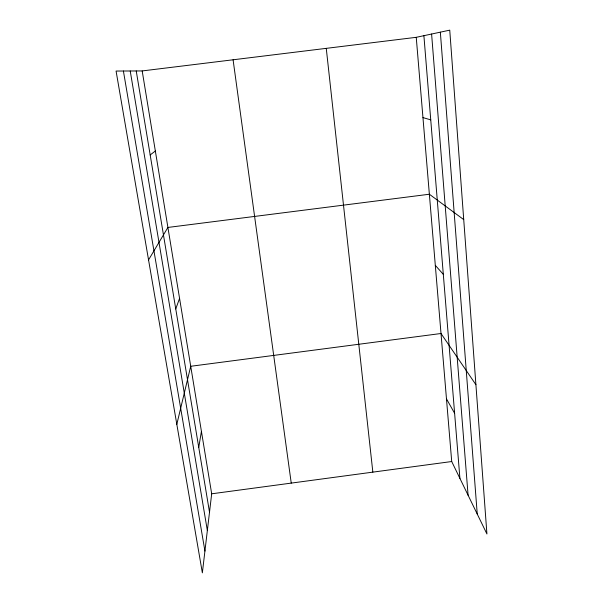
<?xml version="1.0" encoding="UTF-8"?>
<svg xmlns="http://www.w3.org/2000/svg" width="603" height="603" viewBox="0 0 603 603"><rect width="100%" height="100%" fill="white"/><g stroke="black" fill="none" stroke-linecap="round" stroke-linejoin="round"><path stroke-width="0.9" d="M142.187 70.935L211.683 493.804L202.359 572.85L116.078 71.048L142.187 70.935L416.243 37.318L449.748 30.15L486.923 533.972L451.715 461.529L416.243 37.318M198.749 447.396L201.417 431.364M176.822 424.308L190.721 366.277L441.004 333.504L475.91 384.699M175.752 308.947L179.566 298.364M148.549 259.901L167.905 227.444L429.359 194.234L463.73 219.598M150.177 154.941L155.348 151.014M211.683 493.804L451.715 461.529M422.952 117.593L430.746 119.869M435.313 265.365L443.318 274.35M446.469 398.839L454.624 413.319M123.404 71.018L204.93 551.082M130.225 70.988L207.349 530.534M136.233 70.958L209.512 512.211M233.082 59.78L291.241 483.109M326.261 48.353L372.85 472.134M423.894 35.675L459.916 478.413M431.605 34.032L468.086 495.214M440.348 32.163L477.237 514.035"/></g></svg>
